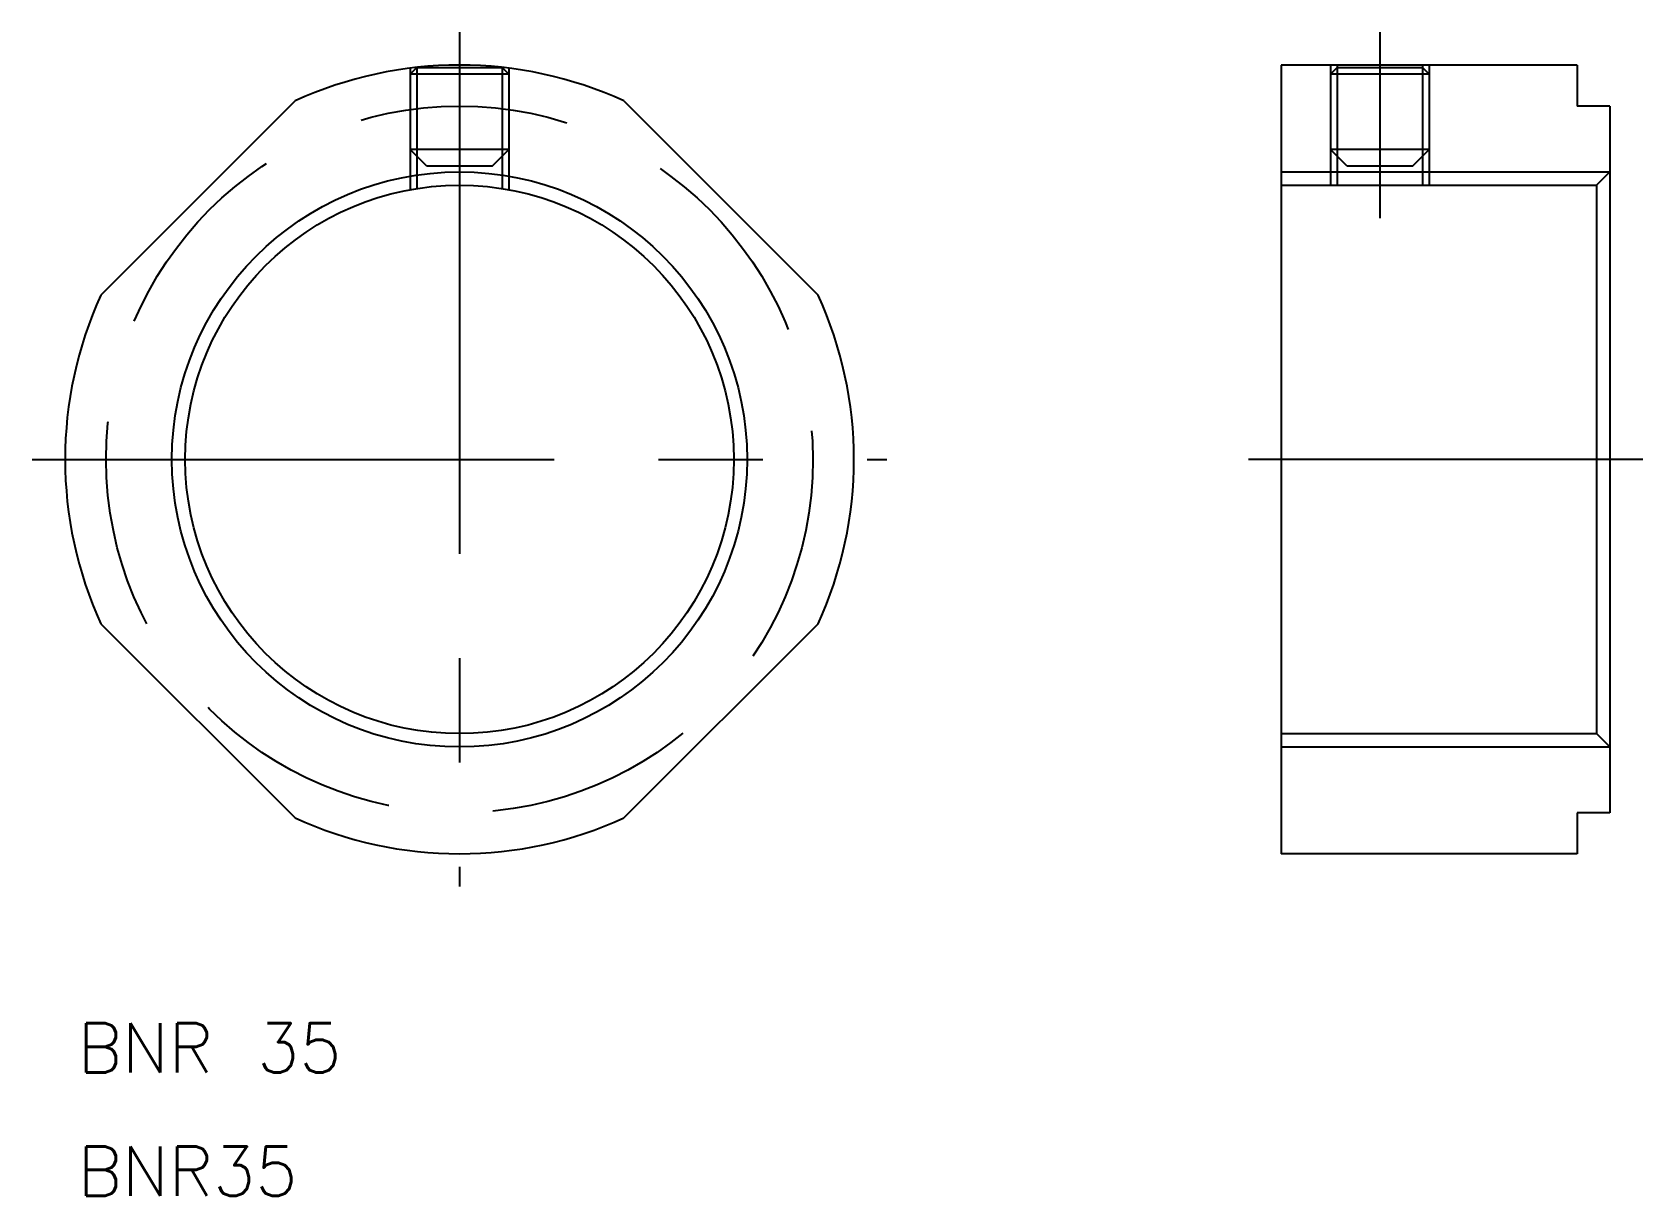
# Model space of a CAD drawing. Extents: x -26 to 72, y -44.8 to 26.
import ezdxf

# ---------------------------------------------------------------- set-up
doc = ezdxf.new("R2010")
doc.units = 0
doc.linetypes.add('CENTER', pattern=[50.8, 31.75, -6.35, 6.35, -6.35])
doc.linetypes.add('DASHED', pattern=[19.05, 12.7, -6.35])
doc.layers.get('0').update_dxf_attribs({"linetype": 'CONTINUOUS'})
doc.layers.add('CENTER', color=1, linetype='CONTINUOUS')
doc.styles.get("Standard").update_dxf_attribs({"font": 'txt.shx', "height": 3, "bigfont": 'bigfont.shx'})

msp = doc.modelspace()

# ---------------------------------------------------------------- linework, layer by layer
at = {"color": 3, "linetype": 'DASHED'}
for p, q in [((-2.594, 23.859), (-3, 23.453)), ((-3, 23.812), (-3, 23.453)), ((-2.594, 23.859), (-2.594, 18.453)), ((-2.594, 23.859), (2.594, 23.859)), ((2.594, 23.859), (2.594, 18.453)), ((2.594, 23.859), (3, 23.453)), ((3, 23.812), (3, 23.453)), ((-3, 23.453), (-3, 18.859)), ((3, 23.453), (-3, 23.453)), ((3, 23.453), (3, 18.859)), ((59, 23.453), (53, 23.453)), ((3, 18.859), (-3, 18.859)), ((-2, 17.859), (-3, 18.859)), ((-3, 18.859), (-3, 16.416)), ((2, 17.859), (3, 18.859)), ((3, 18.859), (3, 16.416)), ((59, 18.859), (53, 18.859)), ((-2.594, 18.459), (-2.594, 16.485)), ((-2, 17.859), (2, 17.859)), ((2.594, 18.453), (2.594, 16.485))]:
    msp.add_line(p, q, dxfattribs=at)
at = {"color": 7, "linetype": 'CONTINUOUS'}
for p, q in [((68, 24), (50, 24)), ((50, 24), (50, -24)), ((53.406, 23.859), (53, 23.453)), ((53.406, 24), (53.406, 23.859)), ((53.406, 23.859), (58.594, 23.859)), ((58.594, 24), (58.594, 23.859)), ((58.594, 23.859), (59, 23.453)), ((68, 24), (68, 21.5)), ((53, 23.453), (53, 18.859)), ((59, 23.453), (59, 18.859)), ((-10.004, 21.815), (-21.815, 10.004)), ((10.004, 21.815), (21.815, 10.004)), ((70, 21.5), (68, 21.5)), ((70, 21.5), (70, -21.5)), ((54, 17.859), (53, 18.859)), ((58, 17.859), (59, 18.859)), ((53.406, 18.459), (53.406, 16.688)), ((54, 17.859), (58, 17.859)), ((58.594, 18.453), (58.594, 16.688)), ((50, 16.688), (69.188, 16.688)), ((70, 17.5), (69.188, 16.688)), ((69.188, 16.688), (69.188, -16.688)), ((-21.815, -10.004), (-10.004, -21.815)), ((21.815, -10.004), (10.004, -21.815)), ((50, -16.688), (69.188, -16.688)), ((70, -17.5), (69.188, -16.688)), ((70, -21.5), (68, -21.5)), ((68, -21.5), (68, -24)), ((68, -24), (50, -24))]:
    msp.add_line(p, q, dxfattribs=at)
at = {"color": 3, "linetype": 'CONTINUOUS'}
for p, q in [((53, 24), (53, 23.453)), ((53.406, 23.859), (53.406, 18.453)), ((58.594, 23.859), (58.594, 18.453)), ((59, 24), (59, 23.453)), ((53, 18.859), (53, 16.688)), ((59, 18.859), (59, 16.688)), ((50, 17.5), (70, 17.5)), ((50, -17.5), (70, -17.5))]:
    msp.add_line(p, q, dxfattribs=at)
at = {"color": 3, "linetype": 'DASHED'}
msp.add_circle((0, 0), 21.5, dxfattribs=at)
at = {"color": 3, "linetype": 'CONTINUOUS'}
msp.add_circle((0, 0), 17.5, dxfattribs=at)
at = {"color": 7, "linetype": 'CONTINUOUS'}
msp.add_circle((0, 0), 16.688, dxfattribs=at)
for start, end in [(65.36413, 114.63587), (155.36413, 204.63587), (335.36413, 24.63587), (245.36413, 294.63587)]:
    msp.add_arc((0, 0), 24, start, end, dxfattribs=at)
at = {"layer": 'CENTER', "color": 1, "linetype": 'CENTER'}
for p, q in [((0, 26), (0, -26)), ((56, 26), (56, 14.688)), ((-26, 0), (26, 0)), ((72, 0), (48, 0))]:
    msp.add_line(p, q, dxfattribs=at)

# ---------------------------------------------------------------- texts
for s, p in [('BNR 35', (-23.225, -37.313)), ('BNR35', (-23.225, -44.813))]:
    msp.add_text(s, height=3).set_placement(p)

doc.saveas('drawing.dxf')
